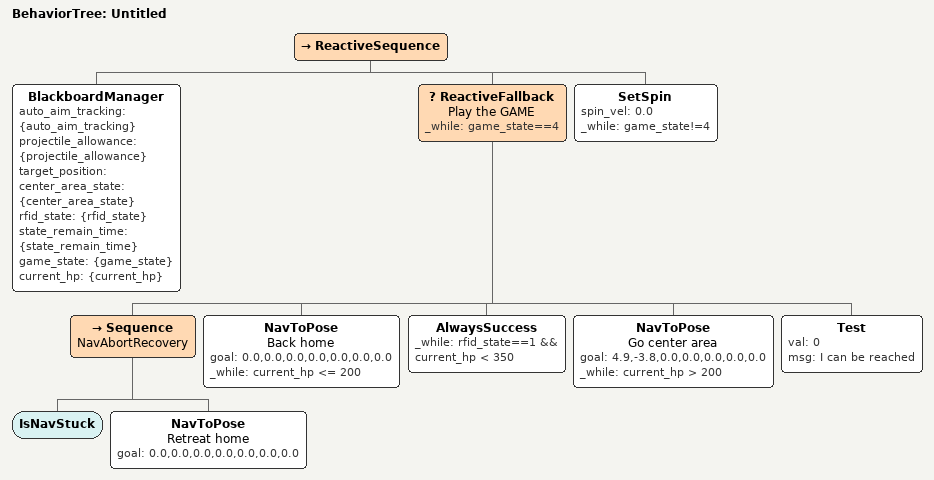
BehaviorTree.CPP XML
<?xml version="1.0" encoding="UTF-8"?>
<root BTCPP_format="4">
  <BehaviorTree ID="Untitled">
    <ReactiveSequence>
      <BlackboardManager auto_aim_tracking="{auto_aim_tracking}"
                         projectile_allowance="{projectile_allowance}"
                         target_position=""
                         center_area_state="{center_area_state}"
                         rfid_state="{rfid_state}"
                         state_remain_time="{state_remain_time}"
                         game_state="{game_state}"
                         current_hp="{current_hp}"/>
      <ReactiveFallback name="Play the GAME"
                        _while="game_state==4">
        <Sequence name="NavAbortRecovery">
          <IsNavStuck/>
          <NavToPose name="Retreat home"
                     goal="0.0,0.0,0.0,0.0,0.0,0.0,0.0"/>
        </Sequence>
        <NavToPose name="Back home"
                   goal="0.0,0.0,0.0,0.0,0.0,0.0,0.0"
                   _while="current_hp &lt;= 200"/>
        <AlwaysSuccess _while="rfid_state==1 &amp;&amp; current_hp &lt; 350"/>
        <NavToPose name="Go center area"
                   goal="4.9,-3.8,0.0,0.0,0.0,0.0,0.0"
                   _while="current_hp &gt; 200"/>
        <Test val="0"
              msg="I can be reached"/>
      </ReactiveFallback>
      <SetSpin spin_vel="0.0"
               _while="game_state!=4"/>
    </ReactiveSequence>
  </BehaviorTree>

</root>
